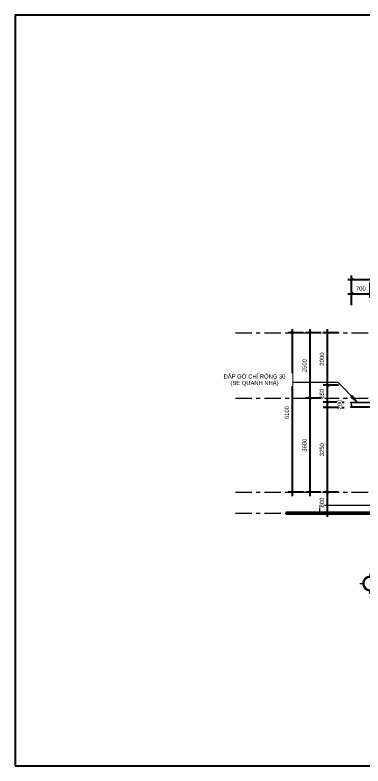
# Model space of a CAD drawing. Header units: millimetres. Extents: x 2164007 to 2324354, y -2513385 to -2308978.
# Drawn here: x 2201896 to 2215219, y -2435714 to -2406936 of the extents above; entities that cross this region are included whole.
import ezdxf

# ---------------------------------------------------------------- set-up
doc = ezdxf.new("R2010")
doc.units = ezdxf.units.MM
doc.linetypes.add('Grid Line', pattern=[22.225, 12.7, -3.175, 3.175, -3.175])
doc.layers.add('5', color=5, linetype='Continuous')
for name, color, linetype, lineweight in [('A-ANNO-DIMS', 211, 'Continuous', 9), ('A-DETL-WIDE', 214, 'Continuous', 50), ('A-FLOR', 8, 'Continuous', 13), ('G-ANNO-TEXT', 231, 'Continuous', 9), ('S-GRID', 8, 'Continuous', 9), ('S-GRID-IDEN', 8, 'Continuous', 9)]:
    doc.layers.add(name, color=color, linetype=linetype, lineweight=lineweight)
doc.styles.add('Arial_1', font='arial.ttf', dxfattribs={"height": 162.282934})
doc.styles.add('Arial_3', font='arial.ttf', dxfattribs={"height": 177.035928})
doc.dimstyles.new('Dim_dai_ca_vu', dxfattribs={"dimscale": 304.8, "dimtxt": 165, "dimasz": 0.292969, "dimexe": 0.492126, "dimexo": 0.0625, "dimgap": 0.393701, "dimtad": 1, "dimdec": 0, "dimzin": 0, "dimdsep": 46, "dimtxsty": 'Arial_1', "dimblk1": 'OBLIQUE', "dimblk2": 'OBLIQUE', "dimsah": 1, "dimcen": 0.09, "dimdle": 0.492126, "dimadec": 0, "dimazin": 0, "dimtfac": 1, "dimtdec": 4, "dimtix": 1, "dimtmove": 0, "dimatfit": 3, "dimfxl": 0.984252, "dimfxlon": 1, "dimtvp": 1, "dimtfill": 1, "dimtolj": 1, "dimtzin": 0, "dimarcsym": 2})
doc.dimstyles.new('Dim_dai_ca_vu_1', dxfattribs={"dimscale": 304.8, "dimtxt": 165, "dimasz": 0.292969, "dimexe": 0.492126, "dimexo": 0.0625, "dimgap": 0.393701, "dimtad": 1, "dimdec": 0, "dimzin": 0, "dimdsep": 46, "dimtxsty": 'Arial_1', "dimblk1": 'OBLIQUE', "dimblk2": 'OBLIQUE', "dimsah": 1, "dimcen": 0.09, "dimdle": 0.492126, "dimadec": 0, "dimazin": 0, "dimtfac": 1, "dimtdec": 4, "dimtix": 1, "dimtmove": 0, "dimatfit": 3, "dimfxl": 0.984252, "dimfxlon": 1, "dimtvp": 1, "dimtfill": 1, "dimtolj": 1, "dimtzin": 0, "dimarcsym": 2})

# ---------------------------------------------------------------- blocks, each defined once
blk = doc.blocks.new('Floors 3 - Floors 3-1078498-East')
at = {"layer": 'A-FLOR'}
for p, q in [((-4829, 3280), (-4829, 3420)), ((4271, 3280), (4271, 3420)), ((12671, 3280), (12671, 3420))]:
    blk.add_line(p, q, dxfattribs=at)
blk = doc.blocks.new('Floors 6 - Floors 3-1090177-East')
at = {"layer": 'A-FLOR'}
for p, q in [((-4859, 3450), (-644, 3450)), ((-4859, 3420), (-4859, 3450)), ((-644, 3420), (-4859, 3420)), ((-4859, 3280), (-644, 3280)), ((-4859, 3250), (-4859, 3280)), ((-644, 3250), (-4859, 3250)), ((4241, 3420), (4241, 3450)), ((4241, 3450), (12701, 3450)), ((12701, 3420), (4241, 3420)), ((4241, 3250), (4241, 3280)), ((4241, 3280), (12701, 3280)), ((12701, 3250), (4241, 3250)), ((12701, 3420), (12701, 3450)), ((12701, 3250), (12701, 3280))]:
    blk.add_line(p, q, dxfattribs=at)
blk = doc.blocks.new('Grid - Structural Grid-308830-East')
at = {"layer": 'S-GRID-IDEN'}
for p, q in [((5047, -2647), (5047, -2760)), ((4660, -3035), (4772, -3035)), ((5435, -3035), (5322, -3035)), ((5047, -3423), (5047, -3310))]:
    blk.add_line(p, q, dxfattribs=at)
at = {"layer": 'S-GRID-IDEN', "lineweight": 13}
for start, end in [(86.5906, 185.4173), (3.4094, 86.5906), (185.4173, 275.4173), (275.4173, 3.4094)]:
    blk.add_arc((5047, -3035), 275, start, end, dxfattribs=at)
at = {"layer": 'S-GRID-IDEN'}
for start, end in [(86.5906, 185.4173), (3.4094, 86.5906), (185.4173, 275.4173), (275.4173, 3.4094)]:
    blk.add_arc((5047, -3035), 238, start, end, dxfattribs=at)
blk = doc.blocks.new('_Oblique')
at = {"color": 0, "linetype": 'ByBlock', "lineweight": -2}
blk.add_line((-0.5, -0.5), (0.5, 0.5), dxfattribs=at)
blk = doc.blocks.new('*D237')
at = {"layer": 'A-ANNO-DIMS', "color": 0, "lineweight": -2}
for p, q in [((2215485, -2417187), (2215485, -2417768)), ((2214635, -2417618), (2215635, -2417618)), ((2214785, -2418049), (2214785, -2417468))]:
    blk.add_line(p, q, dxfattribs=at)
at = {"layer": 'Defpoints', "color": 0}
for p in [(2215485, -2417168), (2215485, -2417618), (2214785, -2418068)]:
    blk.add_point(p, dxfattribs=at)
at = {"layer": 'A-ANNO-DIMS', "color": 0, "lineweight": -2, "xscale": 89.296875, "yscale": 89.296875, "zscale": 89.296875, "rotation": 180}
blk.add_blockref('_Oblique', (2214785, -2417618), dxfattribs=at)
at = {"layer": 'A-ANNO-DIMS', "color": 0, "lineweight": -2, "xscale": 89.296875, "yscale": 89.296875, "zscale": 89.296875}
blk.add_blockref('_Oblique', (2215485, -2417618), dxfattribs=at)
at = {"layer": 'A-ANNO-DIMS', "color": 0, "insert": (2215135, -2417415), "char_height": 162.3, "attachment_point": 5, "style": 'Arial_1', "bg_fill": 3, "box_fill_scale": 1.1, "bg_fill_color": 256, "bg_fill_true_color": 13158600, "bg_fill_transparency": 0}
blk.add_mtext('\\A1;700', dxfattribs=at)
blk = doc.blocks.new('*D244')
at = {"layer": 'A-ANNO-DIMS', "color": 0, "lineweight": -2}
for p, q in [((2231585, -2416642), (2231585, -2417223)), ((2214635, -2417073), (2231735, -2417073)), ((2214785, -2417504), (2214785, -2416923))]:
    blk.add_line(p, q, dxfattribs=at)
at = {"layer": 'Defpoints', "color": 0}
for p in [(2231585, -2416623), (2231585, -2417073), (2214785, -2417523)]:
    blk.add_point(p, dxfattribs=at)
at = {"layer": 'A-ANNO-DIMS', "color": 0, "lineweight": -2, "xscale": 89.296875, "yscale": 89.296875, "zscale": 89.296875, "rotation": 180}
blk.add_blockref('_Oblique', (2214785, -2417073), dxfattribs=at)
at = {"layer": 'A-ANNO-DIMS', "color": 0, "lineweight": -2, "xscale": 89.296875, "yscale": 89.296875, "zscale": 89.296875}
blk.add_blockref('_Oblique', (2231585, -2417073), dxfattribs=at)
at = {"layer": 'A-ANNO-DIMS', "color": 0, "insert": (2223185, -2416870), "char_height": 162.3, "attachment_point": 5, "style": 'Arial_1', "bg_fill": 3, "box_fill_scale": 1.1, "bg_fill_color": 256, "bg_fill_true_color": 13158600, "bg_fill_transparency": 12547792}
blk.add_mtext('\\A1;16800', dxfattribs=at)
blk = doc.blocks.new('*D250')
at = {"layer": 'A-ANNO-DIMS', "color": 0, "lineweight": -2}
for p, q in [((2213850, -2418971), (2213850, -2421271)), ((2214281, -2419121), (2213700, -2419121)), ((2214281, -2421121), (2213700, -2421121))]:
    blk.add_line(p, q, dxfattribs=at)
at = {"layer": 'Defpoints', "color": 0}
for p in [(2214300, -2419121), (2213850, -2421121), (2214300, -2421121)]:
    blk.add_point(p, dxfattribs=at)
at = {"layer": 'A-ANNO-DIMS', "color": 0, "lineweight": -2, "xscale": 89.296875, "yscale": 89.296875, "zscale": 89.296875}
for p, rotation in [((2213850, -2419121), 90), ((2213850, -2421121), 270)]:
    blk.add_blockref('_Oblique', p, dxfattribs=dict(at, rotation=rotation))
at = {"layer": 'A-ANNO-DIMS', "color": 0, "insert": (2213647, -2420121), "char_height": 162.3, "attachment_point": 5, "rotation": 90, "style": 'Arial_1', "bg_fill": 3, "box_fill_scale": 1.1, "bg_fill_color": 256, "bg_fill_true_color": 13158600, "bg_fill_transparency": 12548308}
blk.add_mtext('\\A1;2000', dxfattribs=at)
blk = doc.blocks.new('*D251')
at = {"layer": 'A-ANNO-DIMS', "color": 0, "lineweight": -2}
for p, q in [((2214281, -2421121), (2213700, -2421121)), ((2213850, -2420971), (2213850, -2421921)), ((2214281, -2421771), (2213700, -2421771))]:
    blk.add_line(p, q, dxfattribs=at)
at = {"layer": 'Defpoints', "color": 0}
for p in [(2214300, -2421121), (2214300, -2421771)]:
    blk.add_point(p, dxfattribs=at)
at = {"layer": 'A-ANNO-DIMS', "color": 0, "lineweight": -2, "xscale": 89.296875, "yscale": 89.296875, "zscale": 89.296875}
for p, rotation in [((2213850, -2421121), 90), ((2213850, -2421771), 270)]:
    blk.add_blockref('_Oblique', p, dxfattribs=dict(at, rotation=rotation))
at = {"layer": 'A-ANNO-DIMS', "color": 0, "insert": (2213647, -2421446), "char_height": 162.3, "attachment_point": 5, "rotation": 90, "style": 'Arial_1', "bg_fill": 3, "box_fill_scale": 1.1, "bg_fill_color": 256, "bg_fill_true_color": 13158600, "bg_fill_transparency": 14978320}
blk.add_mtext('\\A1;650', dxfattribs=at)
at = {"layer": 'Defpoints', "color": 0}
blk.add_point((2213850, -2421771), dxfattribs=at)
blk = doc.blocks.new('*D252')
at = {"layer": 'A-ANNO-DIMS', "color": 0, "lineweight": -2}
for p, q in [((2214350, -2421771), (2214350, -2421681)), ((2214319, -2421771), (2214500, -2421771)), ((2214319, -2421971), (2214500, -2421971)), ((2214350, -2421771), (2214350, -2421971)), ((2214350, -2421971), (2214350, -2422060))]:
    blk.add_line(p, q, dxfattribs=at)
at = {"layer": 'A-ANNO-DIMS', "color": 0, "lineweight": -2, "xscale": 89.296875, "yscale": 89.296875, "zscale": 89.296875}
for p, rotation in [((2214350, -2421771), 270), ((2214350, -2421971), 90)]:
    blk.add_blockref('_Oblique', p, dxfattribs=dict(at, rotation=rotation))
at = {"layer": 'A-ANNO-DIMS', "color": 0, "insert": (2214241, -2422051), "char_height": 162.3, "attachment_point": 1, "rotation": 90, "line_spacing_factor": 0.938532, "style": 'Arial_1', "bg_fill": 3, "box_fill_scale": 1.1, "bg_fill_color": 256, "bg_fill_true_color": 13158600, "bg_fill_transparency": 12550888}
blk.add_mtext('\\A1;200', dxfattribs=at)
at = {"layer": 'Defpoints', "color": 0}
for p in [(2214300, -2421771), (2214300, -2421971), (2214350, -2421971)]:
    blk.add_point(p, dxfattribs=at)
blk = doc.blocks.new('*D253')
at = {"layer": 'A-ANNO-DIMS', "color": 0, "lineweight": -2}
for p, q in [((2214281, -2421971), (2213700, -2421971)), ((2213850, -2421821), (2213850, -2425371)), ((2214281, -2425221), (2213700, -2425221))]:
    blk.add_line(p, q, dxfattribs=at)
at = {"layer": 'Defpoints', "color": 0}
for p in [(2214300, -2421971), (2213850, -2425221), (2214300, -2425221)]:
    blk.add_point(p, dxfattribs=at)
at = {"layer": 'A-ANNO-DIMS', "color": 0, "lineweight": -2, "xscale": 89.296875, "yscale": 89.296875, "zscale": 89.296875}
for p, rotation in [((2213850, -2421971), 90), ((2213850, -2425221), 270)]:
    blk.add_blockref('_Oblique', p, dxfattribs=dict(at, rotation=rotation))
at = {"layer": 'A-ANNO-DIMS', "color": 0, "insert": (2213647, -2423596), "char_height": 162.3, "attachment_point": 5, "rotation": 90, "style": 'Arial_1', "bg_fill": 3, "box_fill_scale": 1.1, "bg_fill_color": 256, "bg_fill_true_color": 13158600, "bg_fill_transparency": 10141756}
blk.add_mtext('\\A1;3250', dxfattribs=at)
blk = doc.blocks.new('*D254')
at = {"layer": 'A-ANNO-DIMS', "color": 0, "lineweight": -2}
for p, q in [((2213850, -2425071), (2213850, -2426171)), ((2214281, -2425221), (2213700, -2425221)), ((2214281, -2426021), (2213700, -2426021))]:
    blk.add_line(p, q, dxfattribs=at)
at = {"layer": 'Defpoints', "color": 0}
for p in [(2214300, -2425221), (2213850, -2426021), (2214300, -2426021)]:
    blk.add_point(p, dxfattribs=at)
at = {"layer": 'A-ANNO-DIMS', "color": 0, "lineweight": -2, "xscale": 89.296875, "yscale": 89.296875, "zscale": 89.296875}
for p, rotation in [((2213850, -2425221), 90), ((2213850, -2426021), 270)]:
    blk.add_blockref('_Oblique', p, dxfattribs=dict(at, rotation=rotation))
at = {"layer": 'A-ANNO-DIMS', "color": 0, "insert": (2213647, -2425621), "char_height": 162.3, "attachment_point": 5, "rotation": 90, "style": 'Arial_1', "bg_fill": 3, "box_fill_scale": 1.1, "bg_fill_color": 256, "bg_fill_true_color": 13158600, "bg_fill_transparency": 12550984}
blk.add_mtext('\\A1;800', dxfattribs=at)
blk = doc.blocks.new('*D255')
at = {"layer": 'A-ANNO-DIMS', "color": 0, "lineweight": -2}
for p, q in [((2213182, -2418971), (2213182, -2421771)), ((2213613, -2419121), (2213032, -2419121)), ((2213613, -2421621), (2213032, -2421621))]:
    blk.add_line(p, q, dxfattribs=at)
at = {"layer": 'Defpoints', "color": 0}
for p in [(2213632, -2419121), (2213182, -2421621), (2213632, -2421621)]:
    blk.add_point(p, dxfattribs=at)
at = {"layer": 'A-ANNO-DIMS', "color": 0, "lineweight": -2, "xscale": 89.296875, "yscale": 89.296875, "zscale": 89.296875}
for p, rotation in [((2213182, -2419121), 90), ((2213182, -2421621), 270)]:
    blk.add_blockref('_Oblique', p, dxfattribs=dict(at, rotation=rotation))
at = {"layer": 'A-ANNO-DIMS', "color": 0, "insert": (2212979, -2420371), "char_height": 162.3, "attachment_point": 5, "rotation": 90, "style": 'Arial_1', "bg_fill": 3, "box_fill_scale": 1.1, "bg_fill_color": 256, "bg_fill_true_color": 13158600, "bg_fill_transparency": 9976444}
blk.add_mtext('\\A1;2500', dxfattribs=at)
blk = doc.blocks.new('*D256')
at = {"layer": 'A-ANNO-DIMS', "color": 0, "lineweight": -2}
for p, q in [((2213613, -2421621), (2213032, -2421621)), ((2213182, -2421471), (2213182, -2425371)), ((2213613, -2425221), (2213032, -2425221))]:
    blk.add_line(p, q, dxfattribs=at)
at = {"layer": 'Defpoints', "color": 0}
for p in [(2213632, -2421621), (2213182, -2425221), (2213632, -2425221)]:
    blk.add_point(p, dxfattribs=at)
at = {"layer": 'A-ANNO-DIMS', "color": 0, "lineweight": -2, "xscale": 89.296875, "yscale": 89.296875, "zscale": 89.296875}
for p, rotation in [((2213182, -2421621), 90), ((2213182, -2425221), 270)]:
    blk.add_blockref('_Oblique', p, dxfattribs=dict(at, rotation=rotation))
at = {"layer": 'A-ANNO-DIMS', "color": 0, "insert": (2212979, -2423421), "char_height": 162.3, "attachment_point": 5, "rotation": 90, "style": 'Arial_1', "bg_fill": 3, "box_fill_scale": 1.1, "bg_fill_color": 256, "bg_fill_true_color": 13158600, "bg_fill_transparency": 4390977}
blk.add_mtext('\\A1;3600', dxfattribs=at)
blk = doc.blocks.new('*D257')
at = {"layer": 'A-ANNO-DIMS', "color": 0, "lineweight": -2}
for p, q in [((2212507, -2418971), (2212507, -2425371)), ((2212938, -2419121), (2212357, -2419121)), ((2212938, -2425221), (2212357, -2425221))]:
    blk.add_line(p, q, dxfattribs=at)
at = {"layer": 'Defpoints', "color": 0}
for p in [(2212957, -2419121), (2212507, -2425221), (2212957, -2425221)]:
    blk.add_point(p, dxfattribs=at)
at = {"layer": 'A-ANNO-DIMS', "color": 0, "lineweight": -2, "xscale": 89.296875, "yscale": 89.296875, "zscale": 89.296875}
for p, rotation in [((2212507, -2419121), 90), ((2212507, -2425221), 270)]:
    blk.add_blockref('_Oblique', p, dxfattribs=dict(at, rotation=rotation))
at = {"layer": 'A-ANNO-DIMS', "color": 0, "insert": (2212304, -2422171), "char_height": 162.3, "attachment_point": 5, "rotation": 90, "style": 'Arial_1', "bg_fill": 3, "box_fill_scale": 1.1, "bg_fill_color": 256, "bg_fill_true_color": 13158600, "bg_fill_transparency": 12551404}
blk.add_mtext('\\A1;6100', dxfattribs=at)

msp = doc.modelspace()

# ---------------------------------------------------------------- hatches: boundary and pattern name
at = {"layer": 'G-ANNO-TEXT'}
msp.add_hatch(color=7, dxfattribs=at).paths.add_polyline_path([(2214979, -2421747.1), (2214807.7, -2421515.4), (2214753.5, -2421567.6)], flags=0)

# ---------------------------------------------------------------- linework, layer by layer
at = {"layer": 'A-DETL-WIDE'}
msp.add_line((2234658.9, -2426020.7), (2212258.9, -2426020.7), dxfattribs=at)
at = {"layer": 'A-FLOR'}
for p, q in [((2214784.6, -2421870.7), (2214784.6, -2421940.7)), ((2213548.8, -2425720.7), (2218484.6, -2425720.7)), ((2213548.8, -2425720.7), (2213548.8, -2426020.7))]:
    msp.add_line(p, q, dxfattribs=at)
at = {"layer": 'G-ANNO-TEXT', "color": 7}
for p, q in [((2214807.7, -2421515.4), (2214753.5, -2421567.6)), ((2214753.5, -2421567.6), (2214979, -2421747.1)), ((2214979, -2421747.1), (2214807.7, -2421515.4))]:
    msp.add_line(p, q, dxfattribs=at)
at = {"layer": 'S-GRID', "linetype": 'Grid Line', "ltscale": 50}
for p, q in [((2210333.9, -2419120.7), (2239217, -2419120.7)), ((2210333.9, -2421620.7), (2239217, -2421620.7)), ((2210333.9, -2425220.7), (2239217, -2425220.7)), ((2210333.9, -2426020.7), (2238074, -2426020.7))]:
    msp.add_line(p, q, dxfattribs=at)

# ---------------------------------------------------------------- block references
at = {"layer": 'A-FLOR'}
for name in ['Floors 6 - Floors 3-1090177-East', 'Floors 3 - Floors 3-1078498-East']:
    msp.add_blockref(name, (2219613.6, -2425220.7), dxfattribs=at)
at = {"layer": 'S-GRID-IDEN'}
msp.add_blockref('Grid - Structural Grid-308830-East', (2210437.4, -2425688), dxfattribs=at)

# ---------------------------------------------------------------- dimensions: what is measured, and where the dimension line sits
at = {"layer": 'A-ANNO-DIMS'}
dim = msp.add_linear_dim(base=(2215484.6, -2417618.2), p1=(2214784.6, -2418068.2), p2=(2215484.6, -2417168.2), dimstyle='Dim_dai_ca_vu', override={"dimpost": '<>', "dimfxl": 1140.175425}, dxfattribs=at)
dim.commit()
dim.dimension.update_dxf_attribs({"geometry": '*D237', "text_midpoint": (2215134.6, -2417415.3)})

# ---------------------------------------------------------------- next in the draw order: dimensions: what is measured, and where the dimension line sits
dim = msp.add_linear_dim(base=(2231584.6, -2417073.1), p1=(2214784.6, -2417523.1), p2=(2231584.6, -2416623.1), dimstyle='Dim_dai_ca_vu', override={"dimpost": '<>', "dimfxl": 16824.089871}, dxfattribs=at)
dim.commit()
dim.dimension.update_dxf_attribs({"geometry": '*D244', "text_midpoint": (2223184.6, -2416870.3)})
dim = msp.add_linear_dim(base=(2213849.8, -2421120.7), p1=(2214299.8, -2419120.7), p2=(2214299.8, -2421120.7), angle=90, dimstyle='Dim_dai_ca_vu', override={"dimpost": '<>', "dimfxl": 2000}, dxfattribs=at)
dim.commit()
dim.dimension.update_dxf_attribs({"geometry": '*D250', "text_midpoint": (2213646.9, -2420120.7)})

# ---------------------------------------------------------------- next in the draw order: dimensions: what is measured, and where the dimension line sits
dim = msp.add_linear_dim(base=(2213849.8, -2421770.7), p1=(2214299.8, -2421120.7), p2=(2214299.8, -2421770.7), angle=90, dimstyle='Dim_dai_ca_vu', override={"dimpost": '<>', "dimfxl": 650}, dxfattribs=at)
dim.commit()
dim.dimension.update_dxf_attribs({"geometry": '*D251', "text_midpoint": (2213646.9, -2421445.7)})

# ---------------------------------------------------------------- next in the draw order: dimensions: what is measured, and where the dimension line sits
dim = msp.add_linear_dim(base=(2214349.6, -2421970.7), p1=(2214299.8, -2421770.7), p2=(2214299.8, -2421970.7), angle=90, dimstyle='Dim_dai_ca_vu_1', override={"dimpost": '<>', "dimfxl": 200}, dxfattribs=at)
dim.commit()
dim.dimension.update_dxf_attribs({"geometry": '*D252', "text_midpoint": (2214349.6, -2421870.7), "dimtype": 128, "text_rotation": 90})

# ---------------------------------------------------------------- next in the draw order: dimensions: what is measured, and where the dimension line sits
dim = msp.add_linear_dim(base=(2213849.8, -2425220.7), p1=(2214299.8, -2421970.7), p2=(2214299.8, -2425220.7), angle=90, dimstyle='Dim_dai_ca_vu', override={"dimpost": '<>', "dimfxl": 3250}, dxfattribs=at)
dim.commit()
dim.dimension.update_dxf_attribs({"geometry": '*D253', "text_midpoint": (2213646.9, -2423595.7)})

# ---------------------------------------------------------------- next in the draw order: linework, layer by layer
at = {"layer": 'G-ANNO-TEXT', "color": 7}
msp.add_line((2214979, -2421747.1), (2214274.6, -2421017.2), dxfattribs=at)

# ---------------------------------------------------------------- next in the draw order: dimensions: what is measured, and where the dimension line sits
at = {"layer": 'A-ANNO-DIMS'}
for base, p1, p2, override, picture, middle in [((2213181.9, -2421620.7), (2213631.9, -2419120.7), (2213631.9, -2421620.7), {"dimpost": '<>', "dimfxl": 2500}, '*D255', (2212979.1, -2420370.7)), ((2213849.8, -2426020.7), (2214299.8, -2425220.7), (2214299.8, -2426020.7), {"dimpost": '<>', "dimfxl": 800}, '*D254', (2213646.9, -2425620.7))]:
    dim = msp.add_linear_dim(base=base, p1=p1, p2=p2, angle=90, dimstyle='Dim_dai_ca_vu', override=override, dxfattribs=at)
    dim.commit()
    dim.dimension.update_dxf_attribs({"geometry": picture, "text_midpoint": middle})

# ---------------------------------------------------------------- next in the draw order: dimensions: what is measured, and where the dimension line sits
dim = msp.add_linear_dim(base=(2213181.9, -2425220.7), p1=(2213631.9, -2421620.7), p2=(2213631.9, -2425220.7), angle=90, dimstyle='Dim_dai_ca_vu', override={"dimpost": '<>', "dimfxl": 3600}, dxfattribs=at)
dim.commit()
dim.dimension.update_dxf_attribs({"geometry": '*D256', "text_midpoint": (2212979, -2423420.7)})

# ---------------------------------------------------------------- next in the draw order: dimensions: what is measured, and where the dimension line sits
dim = msp.add_linear_dim(base=(2212507.3, -2425220.7), p1=(2212957.3, -2419120.7), p2=(2212957.3, -2425220.7), angle=90, dimstyle='Dim_dai_ca_vu', override={"dimpost": '<>', "dimfxl": 6100}, dxfattribs=at)
dim.commit()
dim.dimension.update_dxf_attribs({"geometry": '*D257', "text_midpoint": (2212304.4, -2422170.7)})

# ---------------------------------------------------------------- next in the draw order: linework, layer by layer
at = {"layer": 'G-ANNO-TEXT', "color": 7}
for p, q in [((2212420.8, -2421017.2), (2212160.8, -2421017.2)), ((2214274.6, -2421017.2), (2212420.8, -2421017.2))]:
    msp.add_line(p, q, dxfattribs=at)

# ---------------------------------------------------------------- next in the draw order: texts
at = {"layer": 'G-ANNO-TEXT', "color": 7, "insert": (2211065.9, -2420708.3), "char_height": 159.332, "width": 2812.857, "attachment_point": 2, "line_spacing_factor": 0.938532, "style": 'Arial_3', "bg_fill": 3, "box_fill_scale": 1.25, "bg_fill_color": 0, "bg_fill_transparency": 0}
msp.add_mtext('ĐẮP GỜ CHỈ RỘNG 30\\P(BE QUANH NHÀ)', dxfattribs=at)

# ---------------------------------------------------------------- next in the draw order: linework, layer by layer
at = {"layer": '5'}
msp.add_lwpolyline([(2201896, -2435714.3), (2242592.6, -2435714.3), (2242592.6, -2406936), (2201896, -2406936)], close=True, dxfattribs=at)

doc.saveas('drawing.dxf')
